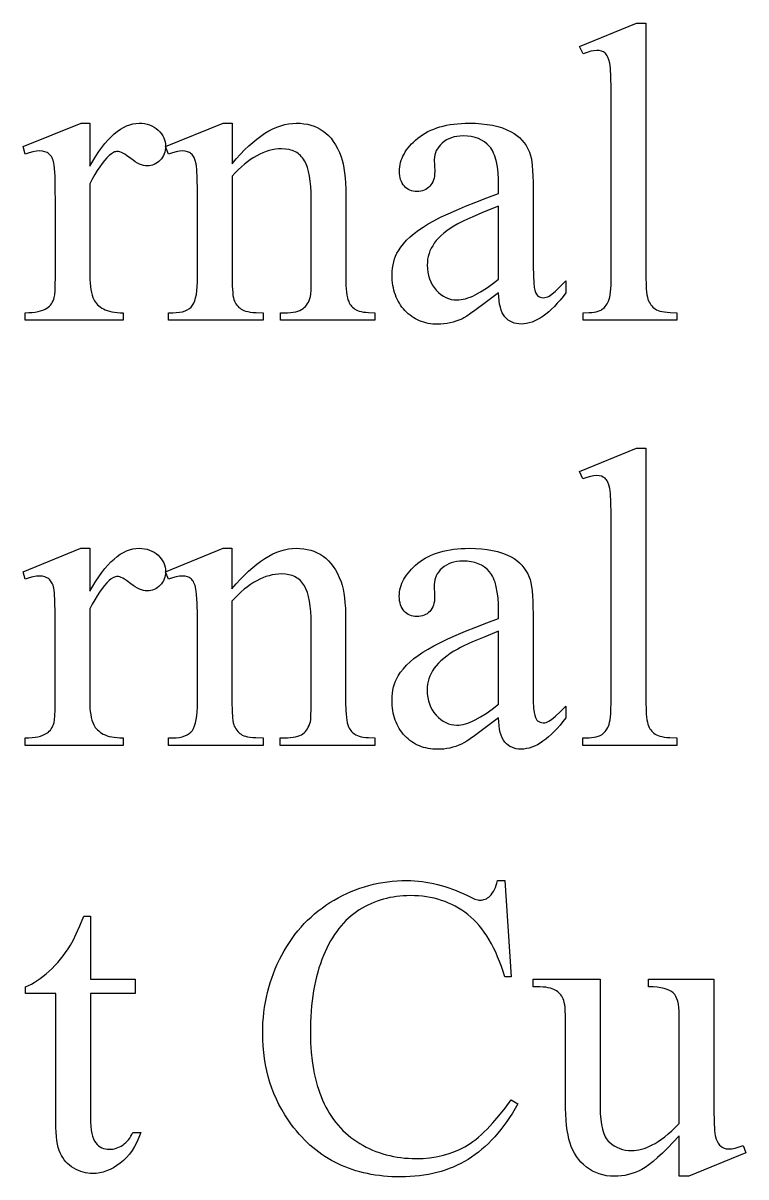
# Model space of a CAD drawing. Extents: x 5 to 599, y -219 to 392.
# Drawn here: x 304.4 to 338.1, y -219.1 to -165.3 of the extents above; entities that cross this region are included whole.
import ezdxf

# ---------------------------------------------------------------- set-up
doc = ezdxf.new("R2010")
doc.units = 0
doc.header["$MEASUREMENT"] = 0
for name, color, linetype in [('EXT', 1, 'CONTINUOUS'), ('INT', 5, 'CONTINUOUS'), ('POCKET_2_4MM', 3, 'CONTINUOUS')]:
    doc.layers.add(name, color=color, linetype=linetype)

msp = doc.modelspace()

# ---------------------------------------------------------------- linework, layer by layer
at = {"layer": 'EXT'}
for points in [[(333.438, -185.124), (333.438, -196.978), (333.446, -197.362), (333.455, -197.528), (333.468, -197.676), (333.486, -197.806), (333.507, -197.918), (333.531, -198.013), (333.56, -198.09), (333.592, -198.157), (333.629, -198.219), (333.67, -198.277), (333.715, -198.331), (333.764, -198.38), (333.817, -198.426), (333.874, -198.468), (333.936, -198.505), (334.006, -198.538), (334.09, -198.567), (334.188, -198.591), (334.299, -198.611), (334.424, -198.627), (334.563, -198.638), (334.882, -198.646), (334.882, -198.998), (330.501, -198.998), (330.501, -198.646), (330.784, -198.639), (330.907, -198.629), (331.018, -198.615), (331.117, -198.597), (331.204, -198.575), (331.278, -198.549), (331.34, -198.52), (331.395, -198.485), (331.446, -198.446), (331.495, -198.401), (331.54, -198.351), (331.583, -198.296), (331.622, -198.236), (331.658, -198.171), (331.692, -198.1), (331.721, -198.019), (331.747, -197.92), (331.769, -197.805), (331.787, -197.673), (331.801, -197.525), (331.81, -197.359), (331.818, -196.978), (331.818, -188.861), (331.814, -188.177), (331.801, -187.64), (331.78, -187.248), (331.766, -187.107), (331.75, -187.002), (331.711, -186.842), (331.661, -186.71), (331.632, -186.655), (331.601, -186.606), (331.567, -186.564), (331.531, -186.529), (331.45, -186.473), (331.359, -186.434), (331.257, -186.41), (331.145, -186.402), (331.01, -186.412), (330.857, -186.441), (330.688, -186.49), (330.501, -186.558), (330.335, -186.217), (332.999, -185.124)], [(307.466, -189.797), (307.466, -191.807), (307.606, -191.564), (307.747, -191.336), (307.889, -191.124), (308.03, -190.928), (308.173, -190.747), (308.316, -190.582), (308.459, -190.433), (308.602, -190.3), (308.747, -190.182), (308.891, -190.08), (309.036, -189.993), (309.182, -189.923), (309.328, -189.868), (309.474, -189.829), (309.621, -189.805), (309.768, -189.797), (309.9, -189.802), (310.025, -189.818), (310.145, -189.843), (310.259, -189.879), (310.367, -189.925), (310.469, -189.981), (310.565, -190.047), (310.656, -190.124), (310.739, -190.207), (310.81, -190.294), (310.87, -190.384), (310.92, -190.477), (310.958, -190.573), (310.985, -190.672), (311.002, -190.774), (311.007, -190.88), (311.003, -190.973), (310.992, -191.063), (310.972, -191.149), (310.944, -191.231), (310.908, -191.31), (310.865, -191.385), (310.813, -191.456), (310.754, -191.524), (310.689, -191.586), (310.621, -191.639), (310.55, -191.685), (310.476, -191.722), (310.399, -191.751), (310.318, -191.771), (310.235, -191.783), (310.149, -191.788), (310.062, -191.782), (309.973, -191.767), (309.881, -191.74), (309.787, -191.703), (309.69, -191.656), (309.59, -191.598), (309.488, -191.53), (309.383, -191.451), (309.184, -191.304), (309.096, -191.246), (309.013, -191.199), (308.938, -191.162), (308.87, -191.135), (308.808, -191.12), (308.754, -191.114), (308.709, -191.117), (308.664, -191.127), (308.618, -191.142), (308.571, -191.163), (308.474, -191.224), (308.373, -191.309), (308.263, -191.418), (308.152, -191.542), (308.04, -191.682), (307.927, -191.839), (307.813, -192.012), (307.698, -192.2), (307.582, -192.405), (307.466, -192.627), (307.466, -196.91), (307.469, -197.09), (307.477, -197.258), (307.492, -197.415), (307.512, -197.561), (307.538, -197.696), (307.57, -197.819), (307.608, -197.931), (307.651, -198.032), (307.686, -198.096), (307.727, -198.158), (307.774, -198.217), (307.827, -198.273), (307.886, -198.327), (307.951, -198.378), (308.023, -198.426), (308.1, -198.471), (308.185, -198.512), (308.279, -198.548), (308.381, -198.578), (308.493, -198.603), (308.613, -198.622), (308.742, -198.636), (308.88, -198.644), (309.027, -198.646), (309.027, -198.998), (304.451, -198.998), (304.451, -198.646), (304.616, -198.643), (304.771, -198.633), (304.914, -198.616), (305.046, -198.593), (305.167, -198.563), (305.278, -198.526), (305.377, -198.482), (305.466, -198.432), (305.524, -198.39), (305.578, -198.342), (305.628, -198.289), (305.673, -198.229), (305.713, -198.164), (305.749, -198.093), (305.78, -198.017), (305.807, -197.934), (305.828, -197.813), (305.844, -197.615), (305.853, -197.34), (305.856, -196.988), (305.856, -193.524), (305.852, -192.823), (305.84, -192.279), (305.82, -191.893), (305.807, -191.76), (305.793, -191.666), (305.754, -191.527), (305.73, -191.465), (305.702, -191.408), (305.671, -191.357), (305.637, -191.31), (305.599, -191.268), (305.558, -191.231), (305.514, -191.199), (305.468, -191.172), (305.367, -191.129), (305.256, -191.103), (305.134, -191.095), (304.978, -191.104), (304.812, -191.131), (304.636, -191.177), (304.451, -191.241), (304.353, -190.89), (307.056, -189.797)], [(314.11, -191.69), (314.306, -191.461), (314.5, -191.246), (314.694, -191.047), (314.886, -190.862), (315.078, -190.692), (315.268, -190.537), (315.457, -190.396), (315.644, -190.27), (315.831, -190.16), (316.016, -190.063), (316.201, -189.982), (316.384, -189.916), (316.566, -189.864), (316.747, -189.827), (316.927, -189.805), (317.105, -189.797), (317.285, -189.803), (317.458, -189.82), (317.625, -189.849), (317.786, -189.889), (317.94, -189.94), (318.088, -190.003), (318.229, -190.077), (318.364, -190.163), (318.492, -190.262), (318.614, -190.376), (318.729, -190.504), (318.837, -190.647), (318.939, -190.805), (319.033, -190.978), (319.122, -191.166), (319.203, -191.368), (319.253, -191.524), (319.297, -191.7), (319.334, -191.895), (319.364, -192.11), (319.387, -192.344), (319.404, -192.597), (319.414, -192.871), (319.418, -193.163), (319.418, -196.978), (319.426, -197.368), (319.437, -197.538), (319.452, -197.69), (319.471, -197.826), (319.494, -197.944), (319.522, -198.045), (319.554, -198.129), (319.583, -198.189), (319.616, -198.245), (319.653, -198.297), (319.695, -198.346), (319.74, -198.392), (319.789, -198.435), (319.843, -198.474), (319.901, -198.51), (319.967, -198.542), (320.045, -198.57), (320.137, -198.593), (320.241, -198.612), (320.358, -198.627), (320.487, -198.638), (320.784, -198.646), (320.784, -198.998), (316.364, -198.998), (316.364, -198.646), (316.549, -198.646), (316.699, -198.644), (316.838, -198.635), (316.965, -198.62), (317.08, -198.599), (317.183, -198.572), (317.275, -198.539), (317.354, -198.501), (317.422, -198.456), (317.482, -198.406), (317.537, -198.35), (317.588, -198.288), (317.633, -198.221), (317.674, -198.148), (317.711, -198.069), (317.742, -197.985), (317.769, -197.895), (317.786, -197.783), (317.798, -197.593), (317.805, -197.324), (317.808, -196.978), (317.808, -193.319), (317.803, -193.025), (317.788, -192.751), (317.763, -192.499), (317.729, -192.267), (317.684, -192.056), (317.629, -191.866), (317.565, -191.697), (317.491, -191.549), (317.449, -191.482), (317.405, -191.419), (317.357, -191.361), (317.305, -191.307), (317.25, -191.258), (317.192, -191.213), (317.13, -191.172), (317.065, -191.135), (316.997, -191.103), (316.925, -191.075), (316.85, -191.051), (316.771, -191.032), (316.603, -191.006), (316.422, -190.997), (316.277, -191.002), (316.132, -191.017), (315.987, -191.042), (315.842, -191.077), (315.698, -191.121), (315.553, -191.176), (315.408, -191.24), (315.264, -191.314), (315.119, -191.399), (314.975, -191.493), (314.831, -191.597), (314.686, -191.711), (314.542, -191.835), (314.398, -191.968), (314.254, -192.112), (314.11, -192.266), (314.11, -196.978), (314.117, -197.388), (314.137, -197.712), (314.152, -197.842), (314.17, -197.949), (314.192, -198.036), (314.217, -198.1), (314.253, -198.168), (314.292, -198.232), (314.334, -198.291), (314.38, -198.345), (314.428, -198.395), (314.48, -198.439), (314.535, -198.479), (314.593, -198.515), (314.66, -198.546), (314.743, -198.572), (314.842, -198.595), (314.955, -198.614), (315.084, -198.628), (315.229, -198.638), (315.564, -198.646), (315.564, -198.998), (311.144, -198.998), (311.144, -198.646), (311.339, -198.646), (311.503, -198.641), (311.653, -198.625), (311.789, -198.598), (311.911, -198.56), (312.019, -198.511), (312.114, -198.452), (312.194, -198.381), (312.261, -198.3), (312.317, -198.204), (312.366, -198.088), (312.407, -197.952), (312.44, -197.796), (312.467, -197.621), (312.485, -197.427), (312.496, -197.212), (312.5, -196.978), (312.5, -193.661), (312.496, -192.935), (312.482, -192.366), (312.459, -191.954), (312.444, -191.807), (312.427, -191.7), (312.386, -191.538), (312.334, -191.405), (312.305, -191.348), (312.273, -191.299), (312.239, -191.257), (312.203, -191.222), (312.163, -191.192), (312.121, -191.166), (312.026, -191.127), (311.918, -191.103), (311.798, -191.095), (311.654, -191.104), (311.498, -191.131), (311.328, -191.177), (311.144, -191.241), (310.998, -190.89), (313.691, -189.797), (314.11, -189.797)], [(326.56, -197.71), (325.936, -198.185), (325.44, -198.549), (325.24, -198.689), (325.072, -198.8), (324.936, -198.884), (324.833, -198.939), (324.7, -198.996), (324.565, -199.046), (324.428, -199.088), (324.289, -199.122), (324.147, -199.149), (324.004, -199.168), (323.858, -199.179), (323.711, -199.183), (323.596, -199.181), (323.484, -199.173), (323.374, -199.161), (323.268, -199.143), (323.163, -199.121), (323.061, -199.094), (322.962, -199.062), (322.865, -199.025), (322.771, -198.982), (322.68, -198.935), (322.591, -198.883), (322.504, -198.826), (322.42, -198.764), (322.339, -198.698), (322.26, -198.626), (322.184, -198.549), (322.111, -198.468), (322.043, -198.384), (321.98, -198.297), (321.921, -198.207), (321.867, -198.113), (321.818, -198.017), (321.773, -197.917), (321.734, -197.815), (321.698, -197.709), (321.668, -197.6), (321.642, -197.488), (321.621, -197.373), (321.605, -197.254), (321.593, -197.133), (321.584, -196.881), (321.588, -196.72), (321.602, -196.565), (321.625, -196.415), (321.657, -196.271), (321.698, -196.132), (321.748, -195.999), (321.808, -195.871), (321.876, -195.749), (321.986, -195.584), (322.113, -195.422), (322.259, -195.262), (322.424, -195.105), (322.607, -194.95), (322.808, -194.797), (323.028, -194.647), (323.267, -194.5), (323.535, -194.35), (323.844, -194.191), (324.194, -194.025), (324.585, -193.851), (325.017, -193.669), (325.49, -193.479), (326.004, -193.281), (326.56, -193.075), (326.56, -192.724), (326.553, -192.403), (326.533, -192.108), (326.5, -191.84), (326.453, -191.597), (326.394, -191.381), (326.359, -191.283), (326.321, -191.191), (326.279, -191.106), (326.235, -191.027), (326.187, -190.955), (326.135, -190.89), (326.023, -190.773), (325.899, -190.672), (325.763, -190.587), (325.614, -190.517), (325.454, -190.462), (325.282, -190.423), (325.097, -190.4), (324.901, -190.392), (324.751, -190.398), (324.609, -190.413), (324.476, -190.439), (324.35, -190.475), (324.232, -190.522), (324.122, -190.579), (324.019, -190.646), (323.925, -190.724), (323.838, -190.809), (323.763, -190.896), (323.699, -190.987), (323.647, -191.08), (323.607, -191.177), (323.578, -191.277), (323.56, -191.379), (323.554, -191.485), (323.574, -192.051), (323.57, -192.16), (323.56, -192.263), (323.542, -192.359), (323.517, -192.449), (323.484, -192.532), (323.445, -192.609), (323.398, -192.68), (323.345, -192.744), (323.285, -192.801), (323.221, -192.85), (323.153, -192.892), (323.08, -192.927), (323.003, -192.953), (322.921, -192.972), (322.835, -192.984), (322.745, -192.988), (322.656, -192.984), (322.572, -192.972), (322.492, -192.952), (322.417, -192.924), (322.345, -192.889), (322.277, -192.845), (322.214, -192.793), (322.154, -192.734), (322.101, -192.668), (322.054, -192.596), (322.015, -192.518), (321.982, -192.434), (321.957, -192.344), (321.939, -192.249), (321.929, -192.148), (321.925, -192.041), (321.928, -191.937), (321.939, -191.834), (321.955, -191.731), (321.979, -191.63), (322.009, -191.53), (322.046, -191.431), (322.089, -191.333), (322.14, -191.236), (322.197, -191.141), (322.261, -191.046), (322.331, -190.952), (322.408, -190.859), (322.492, -190.768), (322.582, -190.677), (322.68, -190.588), (322.784, -190.5), (322.894, -190.415), (323.009, -190.335), (323.13, -190.261), (323.256, -190.192), (323.388, -190.129), (323.525, -190.072), (323.668, -190.019), (323.815, -189.973), (323.969, -189.932), (324.128, -189.896), (324.292, -189.866), (324.461, -189.841), (324.636, -189.822), (324.817, -189.808), (325.002, -189.8), (325.194, -189.797), (325.484, -189.803), (325.762, -189.822), (326.026, -189.853), (326.277, -189.897), (326.514, -189.953), (326.738, -190.022), (326.948, -190.103), (327.145, -190.197), (327.284, -190.278), (327.414, -190.37), (327.534, -190.472), (327.645, -190.585), (327.746, -190.709), (327.838, -190.843), (327.921, -190.988), (327.994, -191.144), (328.035, -191.262), (328.071, -191.408), (328.101, -191.582), (328.125, -191.783), (328.145, -192.011), (328.158, -192.267), (328.167, -192.55), (328.169, -192.861), (328.169, -195.895), (328.172, -196.472), (328.182, -196.926), (328.197, -197.255), (328.218, -197.461), (328.247, -197.593), (328.283, -197.701), (328.327, -197.786), (328.352, -197.819), (328.379, -197.846), (328.437, -197.889), (328.5, -197.92), (328.567, -197.938), (328.638, -197.944), (328.713, -197.94), (328.784, -197.927), (328.85, -197.906), (328.911, -197.876), (329.037, -197.784), (329.211, -197.634), (329.432, -197.428), (329.701, -197.163), (329.701, -197.71), (329.565, -197.887), (329.43, -198.053), (329.295, -198.207), (329.161, -198.35), (329.028, -198.482), (328.895, -198.602), (328.764, -198.71), (328.633, -198.807), (328.503, -198.893), (328.373, -198.968), (328.245, -199.03), (328.117, -199.082), (327.99, -199.122), (327.864, -199.15), (327.738, -199.168), (327.613, -199.173), (327.497, -199.168), (327.386, -199.153), (327.282, -199.127), (327.184, -199.09), (327.092, -199.044), (327.006, -198.987), (326.926, -198.919), (326.852, -198.842), (326.786, -198.751), (326.728, -198.646), (326.678, -198.527), (326.638, -198.393), (326.605, -198.244), (326.581, -198.081), (326.566, -197.903)], [(326.56, -197.076), (326.56, -193.671), (325.888, -193.942), (325.347, -194.171), (324.937, -194.357), (324.781, -194.434), (324.657, -194.5), (324.471, -194.608), (324.299, -194.717), (324.141, -194.827), (323.996, -194.939), (323.865, -195.052), (323.748, -195.166), (323.644, -195.281), (323.554, -195.398), (323.477, -195.516), (323.409, -195.637), (323.352, -195.761), (323.306, -195.888), (323.269, -196.017), (323.243, -196.149), (323.228, -196.284), (323.223, -196.422), (323.229, -196.594), (323.249, -196.758), (323.282, -196.915), (323.328, -197.065), (323.387, -197.207), (323.459, -197.341), (323.544, -197.468), (323.642, -197.588), (323.749, -197.697), (323.86, -197.791), (323.975, -197.87), (324.094, -197.935), (324.216, -197.986), (324.343, -198.022), (324.474, -198.044), (324.608, -198.051), (324.703, -198.048), (324.801, -198.036), (324.903, -198.017), (325.008, -197.99), (325.117, -197.956), (325.23, -197.914), (325.347, -197.865), (325.467, -197.807), (325.718, -197.67), (325.984, -197.503), (326.264, -197.304)]]:
    msp.add_lwpolyline(points, close=True, dxfattribs=at)
at = {"layer": 'INT'}
for points in [[(333.443, -165.279), (333.443, -177.133), (333.45, -177.517), (333.46, -177.683), (333.473, -177.831), (333.49, -177.961), (333.511, -178.073), (333.536, -178.168), (333.565, -178.245), (333.597, -178.312), (333.634, -178.374), (333.675, -178.432), (333.72, -178.486), (333.769, -178.535), (333.822, -178.581), (333.879, -178.623), (333.94, -178.66), (334.011, -178.693), (334.095, -178.722), (334.192, -178.746), (334.304, -178.766), (334.429, -178.782), (334.568, -178.793), (334.887, -178.801), (334.887, -179.153), (330.506, -179.153), (330.506, -178.801), (330.789, -178.794), (330.912, -178.784), (331.023, -178.77), (331.122, -178.752), (331.209, -178.73), (331.283, -178.704), (331.345, -178.675), (331.4, -178.64), (331.451, -178.601), (331.5, -178.556), (331.545, -178.506), (331.588, -178.451), (331.627, -178.391), (331.663, -178.326), (331.696, -178.255), (331.726, -178.174), (331.752, -178.075), (331.774, -177.96), (331.792, -177.828), (331.805, -177.68), (331.815, -177.514), (331.823, -177.133), (331.823, -169.016), (331.819, -168.332), (331.806, -167.795), (331.785, -167.403), (331.771, -167.262), (331.755, -167.157), (331.716, -166.997), (331.666, -166.865), (331.637, -166.81), (331.606, -166.761), (331.572, -166.719), (331.535, -166.684), (331.455, -166.628), (331.363, -166.589), (331.262, -166.565), (331.15, -166.557), (331.015, -166.567), (330.862, -166.596), (330.693, -166.645), (330.506, -166.713), (330.34, -166.372), (333.004, -165.279)], [(307.471, -169.952), (307.471, -171.962), (307.611, -171.719), (307.752, -171.491), (307.893, -171.279), (308.035, -171.083), (308.178, -170.902), (308.32, -170.737), (308.464, -170.588), (308.607, -170.455), (308.751, -170.337), (308.896, -170.235), (309.041, -170.148), (309.187, -170.078), (309.333, -170.023), (309.479, -169.984), (309.626, -169.96), (309.773, -169.952), (309.904, -169.957), (310.03, -169.973), (310.15, -169.998), (310.264, -170.034), (310.372, -170.08), (310.474, -170.136), (310.57, -170.202), (310.661, -170.279), (310.743, -170.362), (310.815, -170.449), (310.875, -170.539), (310.925, -170.632), (310.963, -170.728), (310.99, -170.827), (311.007, -170.929), (311.012, -171.035), (311.008, -171.128), (310.996, -171.218), (310.977, -171.304), (310.949, -171.386), (310.913, -171.465), (310.87, -171.54), (310.818, -171.611), (310.759, -171.679), (310.694, -171.741), (310.626, -171.794), (310.555, -171.84), (310.481, -171.877), (310.403, -171.906), (310.323, -171.926), (310.24, -171.938), (310.154, -171.943), (310.067, -171.937), (309.978, -171.922), (309.886, -171.895), (309.792, -171.858), (309.694, -171.811), (309.595, -171.753), (309.493, -171.685), (309.388, -171.606), (309.189, -171.459), (309.1, -171.401), (309.018, -171.354), (308.943, -171.317), (308.875, -171.29), (308.813, -171.275), (308.759, -171.269), (308.714, -171.272), (308.669, -171.282), (308.623, -171.297), (308.576, -171.318), (308.479, -171.379), (308.378, -171.464), (308.268, -171.573), (308.157, -171.697), (308.045, -171.837), (307.932, -171.994), (307.818, -172.167), (307.703, -172.355), (307.587, -172.56), (307.471, -172.782), (307.471, -177.065), (307.474, -177.245), (307.482, -177.413), (307.497, -177.57), (307.517, -177.716), (307.543, -177.851), (307.575, -177.974), (307.613, -178.086), (307.656, -178.187), (307.691, -178.251), (307.732, -178.313), (307.779, -178.372), (307.832, -178.428), (307.891, -178.482), (307.956, -178.533), (308.027, -178.581), (308.105, -178.626), (308.19, -178.667), (308.284, -178.703), (308.386, -178.733), (308.498, -178.758), (308.618, -178.777), (308.747, -178.791), (308.885, -178.799), (309.032, -178.801), (309.032, -179.153), (304.456, -179.153), (304.456, -178.801), (304.621, -178.798), (304.775, -178.788), (304.919, -178.771), (305.051, -178.748), (305.172, -178.718), (305.283, -178.681), (305.382, -178.637), (305.471, -178.587), (305.529, -178.545), (305.583, -178.497), (305.633, -178.444), (305.678, -178.384), (305.718, -178.319), (305.754, -178.248), (305.785, -178.172), (305.812, -178.089), (305.833, -177.968), (305.849, -177.77), (305.858, -177.495), (305.861, -177.143), (305.861, -173.679), (305.857, -172.978), (305.845, -172.434), (305.825, -172.048), (305.812, -171.915), (305.797, -171.821), (305.759, -171.682), (305.735, -171.62), (305.707, -171.563), (305.676, -171.512), (305.642, -171.465), (305.604, -171.423), (305.563, -171.386), (305.519, -171.354), (305.473, -171.327), (305.372, -171.284), (305.26, -171.258), (305.139, -171.25), (304.983, -171.259), (304.817, -171.286), (304.641, -171.332), (304.456, -171.396), (304.358, -171.045), (307.061, -169.952)], [(314.115, -171.845), (314.311, -171.616), (314.505, -171.401), (314.699, -171.202), (314.891, -171.017), (315.082, -170.847), (315.272, -170.692), (315.461, -170.551), (315.649, -170.425), (315.836, -170.315), (316.021, -170.218), (316.206, -170.137), (316.389, -170.071), (316.571, -170.019), (316.752, -169.982), (316.932, -169.96), (317.11, -169.952), (317.29, -169.958), (317.463, -169.975), (317.63, -170.004), (317.791, -170.044), (317.945, -170.095), (318.093, -170.158), (318.234, -170.232), (318.369, -170.318), (318.497, -170.417), (318.619, -170.531), (318.734, -170.659), (318.842, -170.802), (318.944, -170.96), (319.038, -171.133), (319.126, -171.321), (319.208, -171.523), (319.258, -171.679), (319.302, -171.855), (319.339, -172.05), (319.369, -172.265), (319.392, -172.499), (319.409, -172.752), (319.419, -173.026), (319.423, -173.318), (319.423, -177.133), (319.431, -177.523), (319.442, -177.693), (319.457, -177.845), (319.476, -177.981), (319.499, -178.099), (319.527, -178.2), (319.559, -178.284), (319.588, -178.344), (319.621, -178.4), (319.658, -178.452), (319.699, -178.501), (319.745, -178.547), (319.794, -178.59), (319.848, -178.629), (319.905, -178.665), (319.972, -178.697), (320.05, -178.725), (320.142, -178.748), (320.246, -178.767), (320.362, -178.782), (320.492, -178.793), (320.788, -178.801), (320.788, -179.153), (316.369, -179.153), (316.369, -178.801), (316.554, -178.801), (316.704, -178.799), (316.843, -178.79), (316.97, -178.775), (317.085, -178.754), (317.188, -178.727), (317.279, -178.694), (317.359, -178.656), (317.427, -178.611), (317.487, -178.561), (317.542, -178.505), (317.593, -178.443), (317.638, -178.376), (317.679, -178.303), (317.715, -178.224), (317.747, -178.14), (317.774, -178.05), (317.791, -177.938), (317.803, -177.748), (317.81, -177.479), (317.813, -177.133), (317.813, -173.474), (317.808, -173.18), (317.793, -172.906), (317.768, -172.654), (317.733, -172.422), (317.689, -172.211), (317.634, -172.021), (317.57, -171.852), (317.496, -171.704), (317.454, -171.637), (317.41, -171.574), (317.361, -171.516), (317.31, -171.462), (317.255, -171.413), (317.197, -171.368), (317.135, -171.327), (317.07, -171.29), (317.002, -171.258), (316.93, -171.23), (316.854, -171.206), (316.776, -171.187), (316.608, -171.161), (316.427, -171.152), (316.282, -171.157), (316.137, -171.172), (315.992, -171.197), (315.847, -171.232), (315.703, -171.276), (315.558, -171.331), (315.413, -171.395), (315.269, -171.469), (315.124, -171.554), (314.98, -171.648), (314.835, -171.752), (314.691, -171.866), (314.547, -171.99), (314.403, -172.123), (314.259, -172.267), (314.115, -172.421), (314.115, -177.133), (314.122, -177.543), (314.142, -177.867), (314.157, -177.997), (314.175, -178.104), (314.197, -178.191), (314.222, -178.255), (314.258, -178.323), (314.297, -178.387), (314.339, -178.446), (314.384, -178.5), (314.433, -178.55), (314.485, -178.594), (314.54, -178.634), (314.598, -178.67), (314.665, -178.701), (314.748, -178.727), (314.846, -178.75), (314.96, -178.769), (315.089, -178.783), (315.234, -178.793), (315.569, -178.801), (315.569, -179.153), (311.149, -179.153), (311.149, -178.801), (311.344, -178.801), (311.508, -178.796), (311.658, -178.78), (311.794, -178.753), (311.916, -178.715), (312.024, -178.666), (312.119, -178.607), (312.199, -178.536), (312.266, -178.455), (312.322, -178.359), (312.371, -178.243), (312.412, -178.107), (312.445, -177.951), (312.471, -177.776), (312.49, -177.582), (312.501, -177.367), (312.505, -177.133), (312.505, -173.816), (312.501, -173.09), (312.487, -172.521), (312.464, -172.109), (312.449, -171.962), (312.432, -171.855), (312.39, -171.693), (312.339, -171.56), (312.31, -171.503), (312.278, -171.454), (312.244, -171.412), (312.208, -171.377), (312.168, -171.347), (312.125, -171.321), (312.031, -171.282), (311.923, -171.258), (311.803, -171.25), (311.659, -171.259), (311.503, -171.286), (311.332, -171.332), (311.149, -171.396), (311.003, -171.045), (313.695, -169.952), (314.115, -169.952)], [(326.564, -177.865), (325.941, -178.34), (325.445, -178.704), (325.245, -178.844), (325.077, -178.955), (324.941, -179.039), (324.837, -179.094), (324.705, -179.151), (324.57, -179.201), (324.433, -179.243), (324.294, -179.277), (324.152, -179.304), (324.009, -179.323), (323.863, -179.334), (323.715, -179.338), (323.601, -179.336), (323.489, -179.328), (323.379, -179.316), (323.272, -179.298), (323.168, -179.276), (323.066, -179.249), (322.967, -179.217), (322.87, -179.18), (322.776, -179.137), (322.685, -179.09), (322.595, -179.038), (322.509, -178.981), (322.425, -178.919), (322.344, -178.853), (322.265, -178.781), (322.189, -178.704), (322.116, -178.623), (322.048, -178.539), (321.985, -178.452), (321.926, -178.362), (321.872, -178.268), (321.823, -178.172), (321.778, -178.072), (321.739, -177.97), (321.703, -177.864), (321.673, -177.755), (321.647, -177.643), (321.626, -177.528), (321.61, -177.409), (321.598, -177.288), (321.589, -177.036), (321.593, -176.875), (321.607, -176.72), (321.63, -176.57), (321.662, -176.426), (321.703, -176.287), (321.753, -176.154), (321.813, -176.026), (321.881, -175.904), (321.99, -175.739), (322.118, -175.577), (322.264, -175.417), (322.429, -175.26), (322.612, -175.105), (322.813, -174.952), (323.033, -174.802), (323.272, -174.655), (323.54, -174.505), (323.849, -174.346), (324.199, -174.18), (324.59, -174.006), (325.022, -173.824), (325.495, -173.634), (326.009, -173.436), (326.564, -173.23), (326.564, -172.879), (326.558, -172.558), (326.538, -172.263), (326.505, -171.995), (326.458, -171.752), (326.399, -171.536), (326.364, -171.438), (326.326, -171.346), (326.284, -171.261), (326.239, -171.182), (326.191, -171.11), (326.14, -171.045), (326.028, -170.928), (325.904, -170.827), (325.767, -170.742), (325.619, -170.672), (325.459, -170.617), (325.287, -170.578), (325.102, -170.555), (324.906, -170.547), (324.756, -170.553), (324.614, -170.568), (324.48, -170.594), (324.355, -170.63), (324.237, -170.677), (324.126, -170.734), (324.024, -170.801), (323.93, -170.879), (323.843, -170.964), (323.768, -171.051), (323.704, -171.142), (323.652, -171.235), (323.611, -171.332), (323.583, -171.432), (323.565, -171.534), (323.559, -171.64), (323.579, -172.206), (323.575, -172.315), (323.565, -172.418), (323.547, -172.514), (323.522, -172.604), (323.489, -172.687), (323.45, -172.764), (323.403, -172.835), (323.35, -172.899), (323.29, -172.956), (323.226, -173.005), (323.158, -173.047), (323.085, -173.082), (323.008, -173.108), (322.926, -173.127), (322.84, -173.139), (322.75, -173.143), (322.661, -173.139), (322.577, -173.127), (322.497, -173.107), (322.421, -173.079), (322.35, -173.044), (322.282, -173), (322.219, -172.948), (322.159, -172.889), (322.106, -172.823), (322.059, -172.751), (322.02, -172.673), (321.987, -172.589), (321.962, -172.499), (321.944, -172.404), (321.934, -172.303), (321.93, -172.196), (321.933, -172.092), (321.943, -171.989), (321.96, -171.886), (321.984, -171.785), (322.014, -171.685), (322.051, -171.586), (322.094, -171.488), (322.145, -171.391), (322.202, -171.296), (322.265, -171.201), (322.336, -171.107), (322.413, -171.014), (322.497, -170.923), (322.587, -170.832), (322.685, -170.743), (322.789, -170.655), (322.899, -170.57), (323.014, -170.49), (323.135, -170.416), (323.261, -170.347), (323.393, -170.284), (323.53, -170.227), (323.672, -170.174), (323.82, -170.128), (323.974, -170.087), (324.132, -170.051), (324.297, -170.021), (324.466, -169.996), (324.641, -169.977), (324.821, -169.963), (325.007, -169.955), (325.198, -169.952), (325.489, -169.958), (325.767, -169.977), (326.031, -170.008), (326.281, -170.052), (326.519, -170.108), (326.742, -170.177), (326.953, -170.258), (327.15, -170.352), (327.289, -170.433), (327.419, -170.525), (327.539, -170.627), (327.65, -170.74), (327.751, -170.864), (327.843, -170.998), (327.926, -171.143), (327.999, -171.299), (328.04, -171.417), (328.075, -171.563), (328.106, -171.737), (328.13, -171.938), (328.15, -172.166), (328.163, -172.422), (328.172, -172.705), (328.174, -173.016), (328.174, -176.05), (328.177, -176.627), (328.186, -177.081), (328.202, -177.41), (328.223, -177.616), (328.251, -177.748), (328.288, -177.856), (328.332, -177.941), (328.357, -177.974), (328.384, -178.001), (328.442, -178.044), (328.505, -178.075), (328.572, -178.093), (328.643, -178.099), (328.718, -178.095), (328.789, -178.082), (328.855, -178.061), (328.916, -178.031), (329.042, -177.939), (329.216, -177.789), (329.437, -177.583), (329.706, -177.318), (329.706, -177.865), (329.57, -178.042), (329.434, -178.208), (329.3, -178.362), (329.166, -178.505), (329.033, -178.637), (328.9, -178.757), (328.769, -178.865), (328.638, -178.962), (328.508, -179.048), (328.378, -179.123), (328.25, -179.185), (328.122, -179.237), (327.995, -179.277), (327.868, -179.305), (327.743, -179.323), (327.618, -179.328), (327.502, -179.323), (327.391, -179.308), (327.287, -179.282), (327.189, -179.245), (327.097, -179.199), (327.011, -179.142), (326.931, -179.074), (326.857, -178.997), (326.791, -178.906), (326.733, -178.801), (326.683, -178.682), (326.642, -178.548), (326.61, -178.399), (326.586, -178.236), (326.571, -178.058)], [(326.564, -177.231), (326.564, -173.826), (325.893, -174.097), (325.352, -174.326), (324.942, -174.512), (324.785, -174.589), (324.662, -174.655), (324.476, -174.763), (324.304, -174.872), (324.146, -174.982), (324.001, -175.094), (323.87, -175.207), (323.753, -175.321), (323.649, -175.436), (323.559, -175.553), (323.482, -175.671), (323.414, -175.792), (323.357, -175.916), (323.311, -176.043), (323.274, -176.172), (323.248, -176.304), (323.233, -176.439), (323.228, -176.577), (323.234, -176.749), (323.254, -176.913), (323.287, -177.07), (323.333, -177.22), (323.392, -177.362), (323.464, -177.496), (323.549, -177.623), (323.647, -177.743), (323.754, -177.852), (323.865, -177.946), (323.98, -178.025), (324.098, -178.09), (324.221, -178.141), (324.348, -178.177), (324.478, -178.199), (324.613, -178.206), (324.708, -178.203), (324.806, -178.191), (324.908, -178.172), (325.013, -178.145), (325.122, -178.111), (325.235, -178.069), (325.352, -178.02), (325.472, -177.962), (325.723, -177.825), (325.989, -177.658), (326.269, -177.459)]]:
    msp.add_lwpolyline(points, close=True, dxfattribs=at)
at = {"layer": 'POCKET_2_4MM'}
for points in [[(326.852, -205.31), (327.155, -209.808), (326.852, -209.808), (326.775, -209.56), (326.693, -209.321), (326.607, -209.091), (326.517, -208.869), (326.424, -208.656), (326.326, -208.453), (326.224, -208.258), (326.118, -208.071), (326.008, -207.894), (325.894, -207.726), (325.776, -207.566), (325.654, -207.415), (325.528, -207.273), (325.398, -207.14), (325.264, -207.016), (325.125, -206.901), (324.983, -206.793), (324.838, -206.693), (324.689, -206.599), (324.536, -206.512), (324.38, -206.432), (324.221, -206.36), (324.058, -206.294), (323.891, -206.235), (323.721, -206.183), (323.547, -206.138), (323.37, -206.099), (323.19, -206.068), (323.006, -206.044), (322.818, -206.027), (322.627, -206.016), (322.432, -206.013), (322.269, -206.015), (322.107, -206.023), (321.947, -206.036), (321.79, -206.055), (321.634, -206.078), (321.48, -206.107), (321.329, -206.141), (321.179, -206.18), (321.031, -206.224), (320.885, -206.274), (320.741, -206.329), (320.599, -206.389), (320.46, -206.454), (320.322, -206.524), (320.186, -206.6), (320.052, -206.681), (319.921, -206.768), (319.793, -206.861), (319.669, -206.96), (319.548, -207.065), (319.431, -207.176), (319.318, -207.294), (319.208, -207.418), (319.102, -207.548), (318.999, -207.685), (318.9, -207.827), (318.804, -207.976), (318.712, -208.131), (318.623, -208.292), (318.538, -208.459), (318.457, -208.633), (318.379, -208.813), (318.305, -208.999), (318.236, -209.19), (318.171, -209.387), (318.112, -209.589), (318.057, -209.797), (318.007, -210.011), (317.962, -210.23), (317.921, -210.454), (317.886, -210.685), (317.855, -210.92), (317.828, -211.162), (317.807, -211.409), (317.79, -211.661), (317.778, -211.919), (317.769, -212.452), (317.778, -212.893), (317.805, -213.32), (317.85, -213.731), (317.879, -213.931), (317.913, -214.128), (317.951, -214.32), (317.994, -214.509), (318.041, -214.695), (318.093, -214.876), (318.149, -215.054), (318.21, -215.228), (318.275, -215.398), (318.344, -215.564), (318.419, -215.727), (318.497, -215.884), (318.581, -216.037), (318.669, -216.185), (318.761, -216.328), (318.858, -216.466), (318.959, -216.599), (319.065, -216.728), (319.176, -216.852), (319.291, -216.971), (319.41, -217.085), (319.534, -217.194), (319.663, -217.299), (319.796, -217.399), (319.934, -217.494), (320.076, -217.584), (320.222, -217.669), (320.37, -217.749), (320.521, -217.823), (320.675, -217.891), (320.831, -217.955), (320.989, -218.012), (321.15, -218.064), (321.314, -218.111), (321.48, -218.152), (321.649, -218.188), (321.82, -218.218), (321.994, -218.243), (322.171, -218.262), (322.35, -218.276), (322.531, -218.284), (322.715, -218.287), (323.033, -218.278), (323.34, -218.252), (323.639, -218.209), (323.928, -218.149), (324.207, -218.071), (324.477, -217.977), (324.738, -217.865), (324.989, -217.735), (325.113, -217.662), (325.238, -217.581), (325.365, -217.49), (325.494, -217.392), (325.624, -217.285), (325.755, -217.169), (325.888, -217.045), (326.023, -216.912), (326.297, -216.621), (326.577, -216.297), (326.863, -215.938), (327.155, -215.545), (327.457, -215.74), (327.331, -215.957), (327.203, -216.167), (327.072, -216.369), (326.939, -216.564), (326.803, -216.751), (326.664, -216.931), (326.523, -217.104), (326.379, -217.269), (326.233, -217.427), (326.084, -217.578), (325.932, -217.721), (325.778, -217.857), (325.621, -217.985), (325.462, -218.106), (325.3, -218.219), (325.135, -218.326), (324.967, -218.425), (324.796, -218.518), (324.62, -218.604), (324.441, -218.684), (324.257, -218.758), (324.07, -218.825), (323.879, -218.886), (323.684, -218.94), (323.485, -218.988), (323.282, -219.03), (323.075, -219.065), (322.865, -219.094), (322.65, -219.116), (322.432, -219.132), (322.21, -219.142), (321.984, -219.145), (321.578, -219.136), (321.38, -219.124), (321.185, -219.107), (320.992, -219.086), (320.803, -219.059), (320.616, -219.028), (320.432, -218.993), (320.251, -218.952), (320.073, -218.907), (319.898, -218.857), (319.726, -218.802), (319.557, -218.743), (319.391, -218.678), (319.227, -218.609), (319.066, -218.535), (318.909, -218.457), (318.754, -218.373), (318.602, -218.285), (318.453, -218.192), (318.307, -218.095), (318.164, -217.992), (318.023, -217.885), (317.886, -217.773), (317.751, -217.656), (317.62, -217.535), (317.491, -217.409), (317.365, -217.278), (317.242, -217.142), (317.122, -217.001), (317.005, -216.856), (316.891, -216.706), (316.728, -216.477), (316.575, -216.242), (316.433, -216.003), (316.302, -215.758), (316.181, -215.509), (316.07, -215.254), (315.97, -214.995), (315.881, -214.73), (315.802, -214.461), (315.734, -214.186), (315.676, -213.906), (315.628, -213.622), (315.592, -213.332), (315.565, -213.037), (315.55, -212.737), (315.544, -212.433), (315.548, -212.186), (315.558, -211.942), (315.575, -211.701), (315.6, -211.462), (315.631, -211.226), (315.669, -210.992), (315.714, -210.761), (315.766, -210.533), (315.825, -210.306), (315.891, -210.083), (315.964, -209.861), (316.044, -209.643), (316.13, -209.427), (316.224, -209.213), (316.325, -209.002), (316.432, -208.793), (316.546, -208.589), (316.665, -208.39), (316.789, -208.198), (316.918, -208.011), (317.052, -207.83), (317.192, -207.654), (317.337, -207.485), (317.487, -207.321), (317.642, -207.164), (317.803, -207.012), (317.969, -206.866), (318.14, -206.725), (318.316, -206.591), (318.498, -206.462), (318.684, -206.339), (318.876, -206.223), (319.072, -206.112), (319.27, -206.009), (319.47, -205.912), (319.672, -205.823), (319.877, -205.741), (320.084, -205.667), (320.293, -205.599), (320.504, -205.538), (320.718, -205.485), (320.934, -205.439), (321.152, -205.399), (321.372, -205.367), (321.595, -205.342), (321.82, -205.325), (322.047, -205.314), (322.276, -205.31), (322.455, -205.313), (322.634, -205.321), (322.813, -205.335), (322.991, -205.354), (323.169, -205.379), (323.347, -205.409), (323.524, -205.445), (323.701, -205.486), (323.878, -205.533), (324.054, -205.585), (324.23, -205.642), (324.406, -205.705), (324.581, -205.774), (324.756, -205.848), (324.931, -205.928), (325.106, -206.013), (325.296, -206.107), (325.457, -206.174), (325.589, -206.214), (325.644, -206.224), (325.691, -206.227), (325.756, -206.224), (325.819, -206.216), (325.879, -206.201), (325.938, -206.181), (325.994, -206.155), (326.048, -206.123), (326.1, -206.085), (326.15, -206.042), (326.211, -205.973), (326.267, -205.897), (326.319, -205.816), (326.367, -205.727), (326.41, -205.633), (326.448, -205.532), (326.482, -205.424), (326.511, -205.31)], [(307.495, -206.969), (307.495, -209.906), (309.583, -209.906), (309.583, -210.589), (307.495, -210.589), (307.495, -216.384), (307.499, -216.592), (307.511, -216.783), (307.53, -216.956), (307.557, -217.111), (307.592, -217.248), (307.635, -217.368), (307.686, -217.47), (307.744, -217.555), (307.808, -217.626), (307.877, -217.687), (307.95, -217.739), (308.028, -217.782), (308.11, -217.815), (308.197, -217.838), (308.288, -217.853), (308.383, -217.857), (308.463, -217.854), (308.543, -217.845), (308.622, -217.829), (308.7, -217.807), (308.778, -217.779), (308.855, -217.745), (308.931, -217.704), (309.007, -217.657), (309.081, -217.604), (309.15, -217.545), (309.215, -217.481), (309.276, -217.41), (309.332, -217.333), (309.384, -217.25), (309.432, -217.162), (309.476, -217.067), (309.856, -217.067), (309.766, -217.299), (309.668, -217.516), (309.56, -217.718), (309.444, -217.905), (309.319, -218.077), (309.185, -218.235), (309.042, -218.378), (308.89, -218.506), (308.734, -218.619), (308.576, -218.717), (308.416, -218.8), (308.256, -218.868), (308.094, -218.921), (307.932, -218.959), (307.768, -218.982), (307.602, -218.989), (307.49, -218.985), (307.379, -218.974), (307.269, -218.954), (307.158, -218.927), (307.049, -218.892), (306.94, -218.849), (306.832, -218.799), (306.724, -218.74), (306.62, -218.675), (306.524, -218.602), (306.434, -218.523), (306.351, -218.438), (306.275, -218.345), (306.207, -218.246), (306.145, -218.141), (306.09, -218.028), (306.042, -217.904), (306, -217.765), (305.965, -217.61), (305.936, -217.439), (305.914, -217.252), (305.898, -217.05), (305.888, -216.832), (305.885, -216.599), (305.885, -210.589), (304.47, -210.589), (304.47, -210.267), (304.605, -210.208), (304.74, -210.141), (304.876, -210.064), (305.013, -209.978), (305.151, -209.882), (305.289, -209.777), (305.428, -209.663), (305.568, -209.54), (305.706, -209.409), (305.841, -209.272), (305.972, -209.129), (306.099, -208.98), (306.222, -208.825), (306.341, -208.664), (306.457, -208.498), (306.568, -208.325), (306.691, -208.101), (306.836, -207.801), (307.004, -207.423), (307.193, -206.969)], [(336.609, -209.906), (336.609, -215.321), (336.613, -216.021), (336.627, -216.571), (336.65, -216.97), (336.665, -217.113), (336.682, -217.218), (336.724, -217.378), (336.749, -217.449), (336.777, -217.512), (336.808, -217.569), (336.841, -217.62), (336.877, -217.664), (336.916, -217.701), (337, -217.761), (337.091, -217.804), (337.188, -217.829), (337.292, -217.838), (337.369, -217.835), (337.448, -217.827), (337.614, -217.796), (337.789, -217.744), (337.975, -217.672), (338.111, -218.013), (335.438, -219.116), (334.999, -219.116), (334.999, -217.223), (334.72, -217.521), (334.458, -217.79), (334.212, -218.029), (333.984, -218.24), (333.773, -218.422), (333.579, -218.575), (333.403, -218.699), (333.243, -218.794), (333.091, -218.869), (332.936, -218.935), (332.78, -218.99), (332.621, -219.035), (332.46, -219.071), (332.297, -219.096), (332.132, -219.111), (331.965, -219.116), (331.78, -219.109), (331.602, -219.089), (331.429, -219.055), (331.263, -219.007), (331.104, -218.946), (330.95, -218.872), (330.803, -218.783), (330.662, -218.682), (330.53, -218.569), (330.408, -218.449), (330.296, -218.321), (330.195, -218.185), (330.105, -218.042), (330.025, -217.891), (329.955, -217.731), (329.896, -217.565), (329.846, -217.385), (329.802, -217.188), (329.765, -216.973), (329.735, -216.74), (329.712, -216.49), (329.695, -216.222), (329.685, -215.936), (329.682, -215.633), (329.682, -211.642), (329.673, -211.35), (329.662, -211.222), (329.648, -211.106), (329.628, -211.002), (329.605, -210.911), (329.577, -210.831), (329.545, -210.764), (329.509, -210.705), (329.469, -210.649), (329.424, -210.597), (329.376, -210.548), (329.323, -210.503), (329.266, -210.461), (329.205, -210.423), (329.14, -210.389), (329.066, -210.358), (328.979, -210.332), (328.878, -210.31), (328.763, -210.292), (328.635, -210.279), (328.493, -210.271), (328.169, -210.267), (328.169, -209.906), (331.301, -209.906), (331.301, -215.886), (331.308, -216.185), (331.328, -216.457), (331.362, -216.702), (331.41, -216.921), (331.439, -217.02), (331.471, -217.112), (331.506, -217.198), (331.545, -217.277), (331.588, -217.349), (331.634, -217.415), (331.683, -217.473), (331.735, -217.526), (331.847, -217.617), (331.964, -217.696), (332.086, -217.763), (332.215, -217.818), (332.349, -217.861), (332.488, -217.891), (332.633, -217.91), (332.784, -217.916), (332.891, -217.912), (333.001, -217.899), (333.115, -217.879), (333.232, -217.85), (333.353, -217.813), (333.477, -217.768), (333.604, -217.714), (333.736, -217.652), (333.872, -217.579), (334.014, -217.491), (334.162, -217.388), (334.317, -217.269), (334.478, -217.136), (334.646, -216.988), (334.819, -216.825), (334.999, -216.647), (334.999, -211.584), (334.995, -211.401), (334.982, -211.234), (334.96, -211.082), (334.929, -210.946), (334.89, -210.825), (334.843, -210.719), (334.786, -210.629), (334.721, -210.554), (334.642, -210.491), (334.544, -210.436), (334.428, -210.388), (334.293, -210.348), (334.139, -210.316), (333.966, -210.292), (333.775, -210.275), (333.565, -210.267), (333.565, -209.906)]]:
    msp.add_lwpolyline(points, close=True, dxfattribs=at)

doc.saveas('drawing.dxf')
